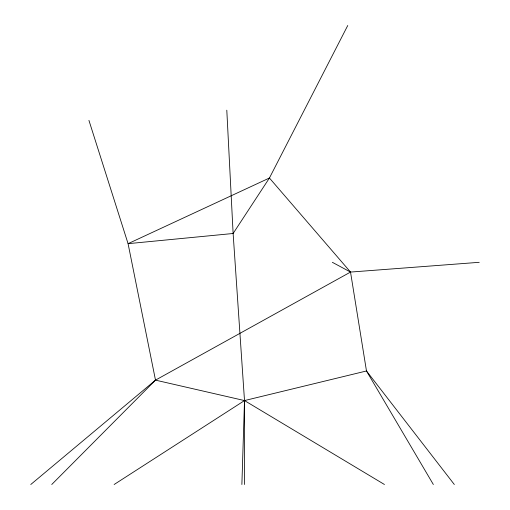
<?xml version="1.0" encoding="UTF-8"?>
<svg xmlns="http://www.w3.org/2000/svg" width="510" height="510" viewBox="0 0 510 510"><rect width="100%" height="100%" fill="white"/><g stroke="black" fill="none" stroke-linecap="round" stroke-linejoin="round"><path stroke-width="0.76" d="M241.88 484.5L244.507 400.573L233.121 233.491L226.797 110.198M347.756 25.5L269.427 178.016L233.121 233.491L128.074 243.672L88.931 120.385M51.746 484.5L155.499 380.135L350.523 272.072L479.234 262.312M30.766 484.5L155.499 380.135L244.507 400.573L384.457 484.5M114.138 484.5L244.507 400.573L366.48 370.974L454.327 484.5M332.361 262.312L350.523 272.072L366.48 370.974L433.347 484.5M350.523 272.072L269.427 178.016L128.074 243.672L155.499 380.135M244.507 400.573L244.507 484.5"/></g></svg>
